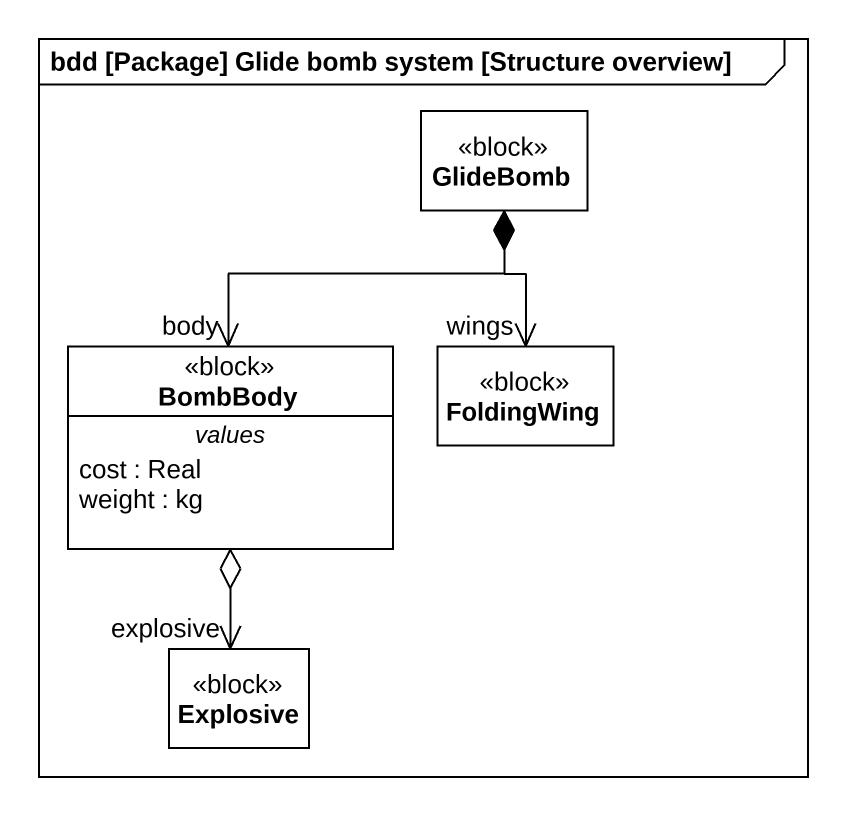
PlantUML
@startuml
mainframe bdd [Package] Glide bomb system [Structure overview]
hide circle
hide empty members
class GlideBomb <<block>>
class BombBody <<block>> {
  -- values --
  cost : Real
  weight : kg
}
class FoldingWing <<block>>
class Explosive <<block>>
GlideBomb *--> "body" BombBody
GlideBomb *--> "wings" FoldingWing
BombBody o--> "explosive" Explosive
@enduml
